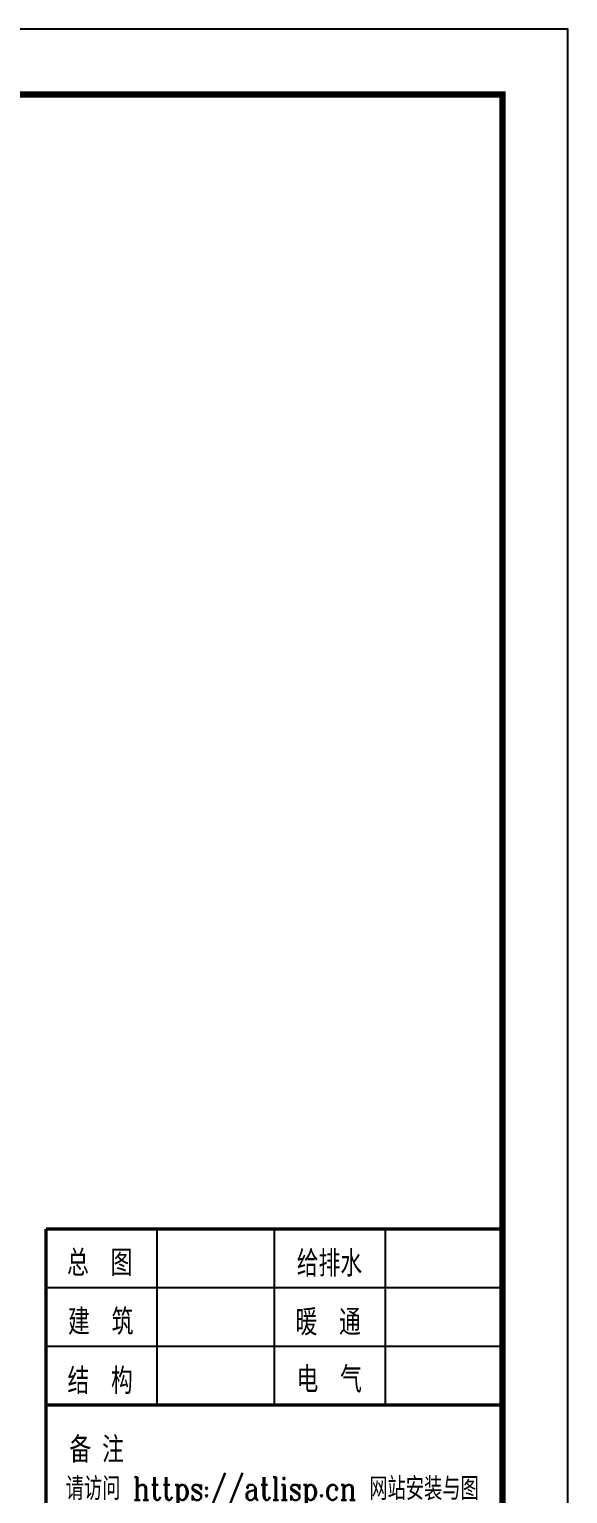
# Model space of a CAD drawing. Extents: x 2430460 to 2514560, y -608375 to -364775.
# Drawn here: x 2506303 to 2514560, y -571434 to -548975 of the extents above; entities that cross this region are included whole.
import ezdxf
from ezdxf.enums import TextEntityAlignment as Align

# ---------------------------------------------------------------- set-up
doc = ezdxf.new("R2010")
doc.units = 0
doc.header["$LTSCALE"] = 1000
doc.header["$MEASUREMENT"] = 0
doc.layers.add('TK', color=4, linetype='Continuous')
doc.styles.add('_THVAC_SERIAL', font='COMPLEX', dxfattribs={"width": 0.8, "height": 3.5, "bigfont": 'HZTXT'})
doc.styles.add('HZTXT1', font='romans.shx', dxfattribs={"width": 0.7, "bigfont": 'GBHZFS.SHX'})
doc.styles.get("Standard").update_dxf_attribs({"font": 'gbenor.shx', "bigfont": 'gbcbig.shx'})
doc.styles.add('黑体', font='simhei.ttf')

# ---------------------------------------------------------------- blocks, each defined once
blk = doc.blocks.new('*U544')
at = {"color": 3}
blk.add_lwpolyline([(-84100, 0), (0, 0), (0, 59400), (-84100, 59400)], close=True, dxfattribs=at)
at = {"color": 3, "const_width": 100}
blk.add_lwpolyline([(-81600, 1000), (-1000, 1000), (-1000, 58400), (-81600, 58400)], close=True, dxfattribs=at)
at = {"layer": 'TK', "color": 2}
for p, q in [((-6300, 41000), (-6300, 38300)), ((-4500, 41000), (-4500, 38300)), ((-2800, 41000), (-2800, 38300)), ((-1000, 40100), (-8000, 40100)), ((-1000, 39200), (-8000, 39200)), ((-1000, 38300), (-8000, 38300))]:
    blk.add_line(p, q, dxfattribs=at)
at = {"layer": 'TK', "color": 2, "const_width": 50, "flags": 128}
for points in [[(-8000, 41000), (-8000, 1000)], [(-1000, 38300), (-8000, 38300)]]:
    blk.add_lwpolyline(points, dxfattribs=at)
at = {"layer": 'TK', "color": 3, "const_width": 50, "flags": 128}
blk.add_lwpolyline([(-1000, 41000), (-8000, 41000)], dxfattribs=at)
at = {"color": 1, "insert": (-7699, 37193), "char_height": 350, "attachment_point": 1, "style": '_THVAC_SERIAL'}
blk.add_mtext_dynamic_manual_height_columns('请访问 https://atlisp.cn 网站安装与图框相匹配的管理插件。\\P主要功能：自动生成图号，图名，图纸目录，批量出图等。', width=6464.45, gutter_width=17.5, heights=[2793], dxfattribs=at)
at = {"layer": 'TK', "color": 2, "ltscale": 0.6, "style": '黑体', "width": 0.7}
for s, p in [('总  图', (-7678, 40318)), ('给排水', (-4155, 40309)), ('建  筑', (-7663, 39414)), ('暖  通', (-4175, 39407)), ('结  构', (-7671, 38507)), ('电  气', (-4159, 38529)), ('备 注', (-7641, 37453))]:
    blk.add_text(s, height=350, dxfattribs=at).set_placement(p)
at = {"layer": 'TK', "color": 4, "style": 'HZTXT1'}
for tag, height, width, p in [('项目负责1', 400, 0.6, (-4500, 19196)), ('项目负责2', 400, 0.6, (-4500, 18296)), ('专责', 400, 0.6, (-4500, 17396)), ('审定', 400, 0.6, (-4500, 16496)), ('审核', 400, 0.6, (-4500, 15596)), ('校对', 400, 0.6, (-4500, 14696)), ('设计', 400, 0.6, (-4500, 13796)), ('绘图', 400, 0.6, (-4500, 12896)), ('建设单位', 450, 0.6, (-4500, 11050)), ('工号', 400, 0.5, (-5501, 3507)), ('版次', 400, 0.7, (-2138, 3498)), ('阶段', 400, 0.7, (-2138, 2498)), ('比例', 400, 0.7, (-5491, 1513)), ('日期', 400, 0.7, (-2138, 1498))]:
    blk.add_attdef(tag, text='', height=height, dxfattribs=dict(at, width=width)).set_placement(p, align=Align.MIDDLE)
at = {"layer": 'TK', "color": 1, "lineweight": -3, "style": 'HZTXT1', "width": 0.6}
blk.add_attdef('工程名称', text='', height=450, dxfattribs=at).set_placement((-4500, 9050), align=Align.MIDDLE)
at = {"layer": 'TK', "color": 4, "lineweight": -3, "style": 'HZTXT1', "width": 0.6}
blk.add_attdef('子项名称', text='', height=450, dxfattribs=at).set_placement((-4500, 7050), align=Align.MIDDLE)
at = {"layer": 'TK', "color": 1, "lineweight": -3, "width": 0.6, "flags": 104}
blk.add_attdef('图名', text='', height=400, dxfattribs=at).set_placement((-4558, 4958), align=Align.MIDDLE_CENTER)
at = {"layer": 'TK', "color": 1, "style": 'HZTXT1', "width": 0.7}
blk.add_attdef('图号', text='', height=400, dxfattribs=at).set_placement((-5491, 2513), align=Align.MIDDLE)

msp = doc.modelspace()

# ---------------------------------------------------------------- block references
msp.add_blockref('*U544', (2514560.4, -608374.9))

doc.saveas('drawing.dxf')
